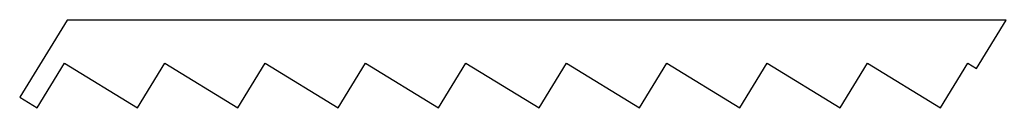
# Model space of a CAD drawing. Header units: metres. Extents: x 0 to 2918, y 0 to 260.
import ezdxf

# ---------------------------------------------------------------- set-up
doc = ezdxf.new("R2010")
doc.units = ezdxf.units.M

msp = doc.modelspace()

# ---------------------------------------------------------------- linework, layer by layer
msp.add_lwpolyline([(0, 31.3), (51.2, 0), (132.1, 132.2), (348.1, 0), (429, 132.2), (645.1, 0), (726, 132.2), (942.1, 0), (1023, 132.2), (1239, 0), (1319.9, 132.2), (1536, 0), (1616.9, 132.2), (1832.9, 0), (1913.8, 132.2), (2129.9, 0), (2210.8, 132.2), (2426.9, 0), (2507.8, 132.2), (2723.8, 0), (2804.7, 132.2), (2830.3, 116.6), (2918.1, 260), (139.9, 260)], close=True)

doc.saveas('drawing.dxf')
